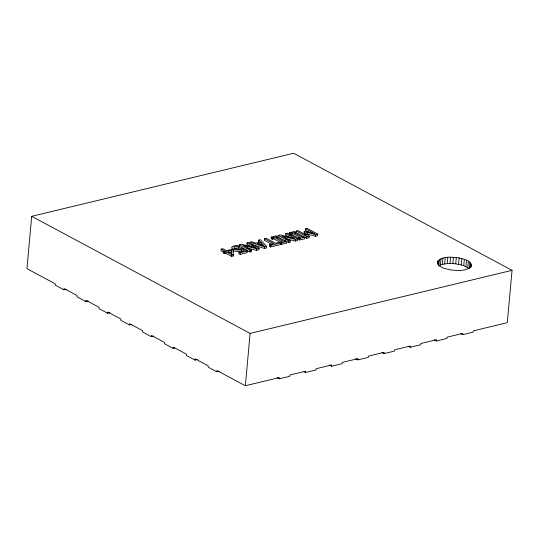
<?xml version="1.0" encoding="UTF-8"?>
<svg xmlns="http://www.w3.org/2000/svg" width="539" height="539" viewBox="0 0 539 539"><rect width="100%" height="100%" fill="white"/><g stroke="black" fill="none" stroke-linecap="round" stroke-linejoin="round"><path stroke-width="0.81" d="M231.615 253.478L231.837 250.258L227.566 251.282L231.689 253.492L231.837 250.258M221.179 249.126L224.803 251.066L223.301 251.43L223.153 253.034L224.285 253.64L225.794 253.276L231.581 256.382L233.144 256.005L233.515 250.13L232.026 249.328L226.434 250.675L222.809 248.728L221.179 249.126L221.03 250.729L223.207 251.895M460.461 333.493L462.644 334.665L473.121 332.139L473.235 330.879L507.287 322.679L512.05 270.329L293.647 153.244L31.713 216.321L26.95 268.671L55.342 283.891L55.227 285.151L63.966 289.834L66.324 289.268M63.966 289.834L64.08 288.574L77.185 295.601L77.07 296.861L85.802 301.544L88.16 300.978M85.802 301.544L85.917 300.284L99.021 307.311L98.907 308.571L107.645 313.253L110.003 312.687M107.645 313.253L107.76 311.993L120.864 319.021L120.749 320.281L129.488 324.963L131.846 324.397M129.488 324.963L129.603 323.703L142.707 330.724L142.592 331.99L151.324 336.673L153.682 336.107M151.324 336.673L151.439 335.413L164.543 342.433L164.429 343.7L173.167 348.383L174.737 348.005M173.167 348.383L173.282 347.116L186.386 354.143L186.272 355.403L195.01 360.092L197.362 359.52M195.01 360.092L195.125 358.826L208.229 365.853L208.108 367.113L216.846 371.795L219.205 371.23M224.285 253.64L224.433 252.036L223.301 251.43M225.794 253.276L225.935 251.679L224.433 252.036M216.846 371.795L216.961 370.536L245.353 385.756L279.404 377.556L279.29 378.823L289.766 376.296L289.881 375.036L305.6 371.25L305.485 372.51L315.962 369.99L316.076 368.73L331.795 364.943L331.68 366.203L342.157 363.684L342.272 362.417L357.984 358.637L357.869 359.897L368.346 357.37L368.46 356.111L384.179 352.324L384.064 353.591L394.541 351.064L394.656 349.804L410.374 346.018L410.26 347.278L420.737 344.758L420.851 343.498L436.563 339.711L436.449 340.971L446.925 338.445L447.04 337.185L462.758 333.398L462.644 334.665M231.581 256.382L231.723 254.779L225.935 251.679M233.367 251.726L233.515 250.13M233.144 256.005L233.286 254.401L231.723 254.779M238.797 247.906L239.06 246.276L238.918 247.879L234.708 248.216M251.753 247.131L246.855 244.511L246.997 242.907L256.092 247.785L241.405 244.255L239.518 244.706L239.377 246.31L249.928 251.962L251.497 251.585L251.646 249.981L243.291 245.508L256.732 248.755L259.118 248.183L258.976 249.786L256.584 250.359L247.098 248.061M239.06 246.276L237.564 245.474L235.604 245.609L232.781 246.215L231.575 247.253C233.279 250.588 238.406 250.264 241.533 249.274L244.335 250.776L239.033 252.057L238.885 253.66L240.124 254.32L247.071 252.65L247.212 251.053L241.782 248.135C239.336 249.173 236.136 249.8 233.919 247.906C233.374 245.791 237.605 246.518 238.945 246.303M240.124 254.32L240.273 252.724L239.033 252.057M242.786 251.632L241.384 250.878L241.533 249.274M249.928 251.962L250.069 250.359L239.518 244.706M256.584 250.359L256.732 248.755M245.353 385.756L250.116 333.412L31.713 216.321M251.962 244.571L264.44 248.466L266.509 247.967L266.657 246.37L260.371 239.687L258.673 240.091L258.525 241.694L259.427 242.624M262.069 245.353L261.058 244.308L261.206 242.705L257.305 243.641L264.231 245.838L261.206 242.705M264.528 238.683L273.832 243.668L269.581 244.693L269.433 246.296L270.686 246.963L280.859 244.511L281.008 242.914L279.761 242.24L275.51 243.264L266.212 238.278L264.528 238.683L264.379 240.286L272.256 244.504M264.44 248.466L264.582 246.869L266.657 246.37M277.08 238.063L277.228 236.459L276.15 235.887L271.238 237.066L271.097 238.669L272.168 239.249L273.785 238.858L280.779 242.611M270.686 246.963L270.827 245.36L269.581 244.693M272.168 239.249L272.316 237.645L271.238 237.066M273.785 238.858L273.933 237.254L272.316 237.645M289.753 237.436L285.555 235.186L285.704 233.582L294.799 238.46L280.112 234.93L278.225 235.388L278.077 236.985L288.628 242.644L290.198 242.267L290.346 240.663L281.991 236.183L295.433 239.437L297.824 238.865L297.676 240.461L295.291 241.041L285.798 238.743M273.933 237.254L282.328 241.755L280.711 242.146L280.57 243.749L281.641 244.322L286.553 243.143L286.701 241.539L285.623 240.96L284.006 241.351L275.611 236.85L277.228 236.459M281.641 244.322L281.789 242.725L280.711 242.146M295.19 233.704L295.332 232.1L294.26 231.521L289.349 232.707L289.2 234.31L290.278 234.889L291.895 234.499L298.889 238.251M288.628 242.644L288.776 241.041L278.225 235.388M290.278 234.889L290.427 233.286L289.349 232.707M291.895 234.499L292.037 232.895L290.427 233.286M295.291 241.041L295.433 239.437M309.649 232.646L305.458 230.396L305.6 228.792L314.688 233.663L305.236 231.137L304.218 231.386L307.102 235.496L298.013 230.618L296.329 231.022L296.187 232.626L306.731 238.285L309.069 237.719L309.218 236.116L306.395 232.235L315.43 234.62L317.72 234.067L317.579 235.671L315.281 236.223L307.001 234.034M298.822 237.787L298.673 239.39L299.751 239.963L304.663 238.784L304.804 237.18L299.893 238.359L298.822 237.787L300.432 237.396L292.037 232.895M299.751 239.963L299.893 238.359M304.218 231.386L304.07 232.983L305.512 235.038M306.731 238.285L306.88 236.682L296.329 231.022M315.281 236.223L315.43 234.62M437.419 263.113L437.56 261.536C442.741 255.661 452.147 257.17 459.147 257.959C463.358 259.064 472.602 260.66 470.978 266.684C465.77 271.541 457.631 270.591 451.082 269.978C446.386 268.82 437.419 267.829 437.56 261.536M437.884 264.46L438.247 260.519M438.894 265.114L439.393 259.596M438.82 265.902L440.403 265.1L440.976 258.794M440.403 265.1L442.371 264.44L442.943 258.134M442.371 264.44L444.668 263.948L445.241 257.642M444.668 263.948L447.229 263.638L447.801 257.325M447.229 263.638L449.984 263.51L450.557 257.204M449.984 263.51L452.841 263.571L453.42 257.265M469.833 262.271L469.26 268.577L463.756 265.626L455.738 263.827L456.311 257.521M458.574 264.265L459.147 257.959M461.269 264.871L461.842 258.565M463.756 265.626L464.335 259.32M465.959 266.515L466.531 260.209M467.812 267.512L468.384 261.206M470.486 267.331L470.843 263.389M471.16 266.879L471.376 264.514M241.384 250.878L237.665 251.558L233.811 250.931M246.997 242.907L248.573 242.53L259.118 248.183M285.704 233.582L287.274 233.205L297.824 238.865M305.6 228.792L307.176 228.415L317.72 234.067M295.332 232.1L293.721 232.491L302.116 236.992L303.733 236.601M259.495 244.686L261.058 244.308M228.846 252.542L231.689 251.861M240.273 252.724L247.212 251.053M250.069 250.359L251.646 249.981M270.827 245.36L281.008 242.914M281.789 242.725L286.701 241.539M288.776 241.041L290.346 240.663M306.88 236.682L309.218 236.116M250.116 333.412L512.05 270.329M452.841 263.571L455.738 263.827M264.582 246.869L249.766 242.24L251.545 241.809L255.641 243.116L260.472 241.95L258.673 240.091M434.266 339.799L436.449 340.971M408.798 346.496L410.26 347.278M381.881 352.418L384.064 353.591M355.686 358.725L357.869 359.897M329.491 365.031L331.68 366.203M304.03 371.728L305.485 372.51M277.107 377.65L279.29 378.823M231.736 249.658L231.426 248.856"/></g></svg>
